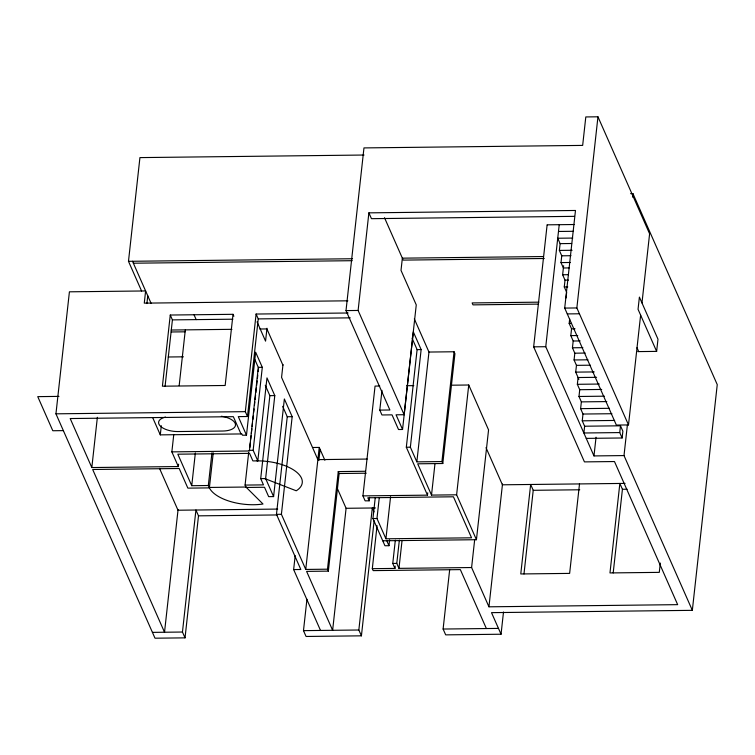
<?xml version="1.0" encoding="UTF-8"?>
<svg xmlns="http://www.w3.org/2000/svg" width="755" height="755" viewBox="0 0 755 755"><rect width="100%" height="100%" fill="white"/><g stroke="black" fill="none" stroke-linecap="round" stroke-linejoin="round"><path stroke-width="1.13" d="M185.032 637.862L182.455 632.029L195.932 510.021L198.499 515.844L185.032 637.862L155.001 638.202L55.946 413.825L69.413 291.817L145.621 290.949L144.271 303.142L347.876 300.811M178.595 464.212L178.331 466.552L91.827 467.543L97.367 417.317M141.581 290.986L128.482 261.315L139.93 157.606L364.033 155.03M146.904 303.567L147.763 295.8M170.262 315.033L162.41 386.201L225.16 385.484L233.021 314.316L170.262 315.033L172.414 319.884L165.071 386.39M178.086 509.465L164.524 632.237L92.676 469.487L179.19 468.496L187.863 488.136L209.38 487.89L208.333 485.512L191.742 485.701L177.831 454.189L249.556 453.368L252.887 460.918L257.823 460.861L253.151 450.291L262.306 367.326L255.643 352.217L246.479 435.182L242.449 435.229L241.874 433.927L160.296 434.871L161.306 425.716M178.331 466.552L171.857 451.877L173.782 434.446M179.171 385.635L185.324 329.859M191.742 485.701L195.356 452.962M208.333 485.512L211.947 452.792M209.38 487.89L213.25 452.83M246.479 435.182L238.287 416.618L247.47 416.515L245.328 411.654L256.105 314.042L348.112 312.995M247.47 416.515L258.248 318.903L256.105 314.042M337.107 487.938L346.092 508.294L332.625 630.302L306.606 571.384L328.35 571.129L327.491 569.185L305.747 569.44L281.407 514.287L292.176 416.675L284.361 398.98L273.593 496.592L268.657 496.648L264.514 487.258L246.139 487.466L245.082 485.087L248.697 452.377M171.857 451.877L249.405 450.98L258.276 367.364L254.718 359.314M249.792 447.479L250.301 442.808M250.688 439.297L251.075 435.795M251.339 433.464L251.849 428.783M252.113 426.452L252.5 422.951M252.887 419.44L253.274 415.939M253.661 412.428L254.048 408.927M254.435 405.426L254.822 401.915M255.077 399.584L255.596 394.912M255.851 392.572L256.37 387.9M256.625 385.569L257.144 380.888M257.398 378.557L257.785 375.046M258.172 371.545L258.559 368.044M266.977 328.246L265.562 341.128L257.04 321.819M257.823 460.861L266.977 377.896L274.792 395.601L265.628 478.566L273.593 496.592M245.082 485.087L263.467 484.88L260.702 478.623L269.865 395.658L265.269 385.239M282.993 364.514L281.568 377.387L317.874 459.625L367.166 459.059M295.186 555.633L293.648 569.572L300.82 569.497L276.472 514.344L287.249 416.732L282.653 406.322M305.747 569.44L319.223 447.422L312.617 447.498M318.855 460.465L320.073 449.367M374.112 520.799L361.418 635.833L306.058 636.465L303.482 630.642L306.945 599.262M381.983 390.354L379.803 410.107L389.891 409.993L346.007 310.598L363.967 147.914L582.662 145.404L585.804 116.94L597.96 116.799L649.602 233.786L641.976 302.925M327.491 569.185L338.268 471.582L365.392 471.271M328.35 571.129L339.127 473.517L338.268 471.582M379.803 410.107L381.945 414.967L392.034 414.854L398.517 429.529L402.547 429.482L396.064 414.806L404.133 414.712L358.115 310.456L368.884 212.853L575.48 210.475L564.702 308.087L616.354 425.074L628.5 424.933L640.627 315.128M369.544 497.3L369.157 500.81L365.127 500.848L362.938 495.884L375.056 386.079L379.746 386.022M361.418 635.833L358.842 630L372.309 507.992L374.027 511.881M389.608 539.891L388.967 545.705L384.946 545.752L372.942 518.553L375.263 497.517M369.157 500.81L367.827 497.781L453.444 496.799L471.545 537.815L385.928 538.796L376.971 518.506L379.293 497.469M486.371 628.538L460.352 569.61L373.168 570.62L372.309 568.675L377.056 525.678M385.928 538.796L390.571 496.743M404.133 414.712L416.26 304.907L401.009 270.365L402.358 258.163L543.411 256.549M402.547 429.482L413.325 331.879L421.139 349.574L410.361 447.186L416.845 461.862L441.939 461.569L442.798 463.513L417.694 463.806L431.511 495.101L456.615 494.808L476.433 539.712L382.757 540.788M372.309 568.675L394.95 568.411L392.76 563.447L395.327 540.212M362.938 495.884L427.481 495.148L406.322 447.224L417.1 349.622L412.051 338.164M394.95 568.411L395.205 566.08M547.092 225.122L533.653 346.838L584.445 461.89L614.476 461.541L677.66 604.651L488.947 606.812L471.601 567.534L398.97 568.364L396.781 563.4L399.348 540.165M398.97 568.364L402.066 540.335M416.845 461.862L428.963 352.047L414.325 318.903M427.481 495.148L427.736 492.807M431.511 495.101L434.993 463.561M441.939 461.569L454.066 351.764L428.963 352.047M442.798 463.513L454.925 353.708L454.066 351.764M456.615 494.808L468.742 385.003L451.622 385.201M503.5 612.012L501.046 634.228L445.686 634.861L443.109 629.038L449.659 569.78M471.601 567.534L474.697 539.466M476.433 539.712L488.56 429.897L468.742 385.003M488.947 606.812L502.5 484.021M501.046 634.228L491.514 612.645L692.335 610.342L624.008 455.576L593.977 455.926L545.761 346.705L559.228 224.688M569.166 267.921L563.381 267.987L561.003 262.589L561.748 255.813L559.37 250.415L560.116 243.639L557.737 238.24L572.771 238.07M523.989 573.97L533.228 490.306L530.652 484.483L520.771 573.96L569.638 573.394L579.51 483.917M566.033 297.97L566.656 292.327L564.268 286.928L565.023 280.152L562.635 274.763L563.636 265.722M578.887 379.331L575.706 372.13L576.461 365.354L574.074 359.965L574.819 353.189L572.441 347.791L573.187 341.015L570.808 335.616L571.554 328.84L569.176 323.442L569.676 318.931M628.5 424.933L576.858 307.946L597.96 116.799M586.267 438.391L622.12 437.975L619.742 432.577L583.879 432.993L584.625 426.216L582.247 420.818L582.992 414.042L580.614 408.653L581.359 401.877L578.981 396.479L579.727 389.703L577.348 384.304L578.094 377.528L596.601 377.321M593.977 455.926L596.044 437.23M632.53 197.093L632.916 193.591L630.614 193.62M619.742 432.577L620.487 425.801L584.625 426.216M622.12 437.975L622.875 431.199L620.487 425.801M624.008 455.576L627.358 425.207M613.192 572.951L622.422 489.287L619.855 483.455L609.974 572.932L659.285 572.365L660.314 563.07M656.633 351.386L657.983 339.184L639.4 297.102L638.051 309.295L656.633 351.386L637.786 351.603M692.335 610.342L717.25 384.625L632.916 193.591M574.536 216.345L371.46 218.676L368.884 212.853M547.13 224.83L574.244 224.518M558.483 231.464L573.517 231.294M560.116 243.639L571.686 243.506M559.37 250.415L572.092 250.273M561.748 255.813L571.006 255.709M128.482 261.315L352.528 258.739M133.371 263.212L352.274 260.692M544.27 258.493L403.217 260.107L384.493 217.704M561.003 262.589L570.261 262.485M562.635 274.763L568.421 274.688M565.023 280.152L568.487 280.114M564.268 286.928L567.741 286.891M538.891 302.16L472.13 302.925L472.979 304.869L538.57 304.114M346.007 310.598L358.115 310.456M564.702 308.087L576.858 307.946M567.279 313.91L579.425 313.778M172.414 319.884L232.87 319.195M258.248 318.903L350.254 317.846M569.176 323.442L571.488 323.423M171.168 330.029L231.945 329.331M259.909 329.01L266.902 328.925L282.917 365.193M171.234 331.974L185.032 331.822M571.554 328.84L575.027 328.802M570.808 335.616L577.745 335.541M573.187 341.015L580.133 340.93M533.653 346.838L545.761 346.705M572.441 347.791L582.851 347.668M417.1 349.622L421.139 349.574M168.242 356.992L183.446 356.822M574.819 353.189L585.238 353.066M574.074 359.965L587.956 359.805M258.276 367.364L262.306 367.326M576.461 365.354L590.344 365.203M575.706 372.13L594.223 371.922M406.747 385.711L413.787 385.635M577.348 384.304L599.319 384.05M579.727 389.703L601.707 389.448M58.984 396.394L37.75 396.639L52.803 430.746L63.42 430.624M269.865 395.658L274.792 395.601M578.981 396.479L604.425 396.186M581.359 401.877L606.812 401.584M55.946 413.825L245.328 411.654M580.614 408.653L609.53 408.313M287.249 416.732L292.176 416.675M582.992 414.042L611.918 413.712M582.247 420.818L614.636 420.45M406.322 447.224L410.361 447.186M249.112 450.339L253.151 450.291M339.127 473.517L366.25 473.206M260.702 478.623L265.628 478.566M625.074 483.398L502.415 484.804L486.012 447.649M533.228 490.306L579.755 489.778M622.422 489.287L627.122 489.231M277.689 509.078L178.001 510.229L159.513 468.364M346.092 508.294L375.433 507.955M276.472 514.344L281.407 514.287M198.499 515.844L277.227 514.948M372.942 518.553L376.971 518.506M392.76 563.447L396.781 563.4M152.425 632.379L182.455 632.029M303.482 630.642L358.842 630M443.109 629.038L498.47 628.405M264.741 478.576L296.253 490.788A37.759 17.318 6.3 0 0 295.705 471.413A37.759 17.318 6.3 0 0 256.926 460.88M636.994 347.706L638.702 351.594M386.777 540.74L388.967 545.705M319.223 447.422L324.877 460.239M233.021 314.316L233.88 316.251M194.026 314.76L196.168 319.62M240.977 433.936L233.352 416.675L70.196 418.544L91.827 467.543M293.648 569.572L320.516 630.444M132.512 261.268L151.076 303.312M152.67 417.6L160.296 434.871M165.553 417.081A16.119 7.39 6.3 0 0 159.9 425.641A16.119 7.39 6.3 0 0 177.972 431.549L222.791 431.03A16.119 7.39 6.3 0 0 235.484 424.527A16.119 7.39 6.3 0 0 221.338 416.269M245.941 487.032L209.192 487.456A37.759 17.318 6.3 0 0 263.004 504.019L245.941 487.032"/></g></svg>
